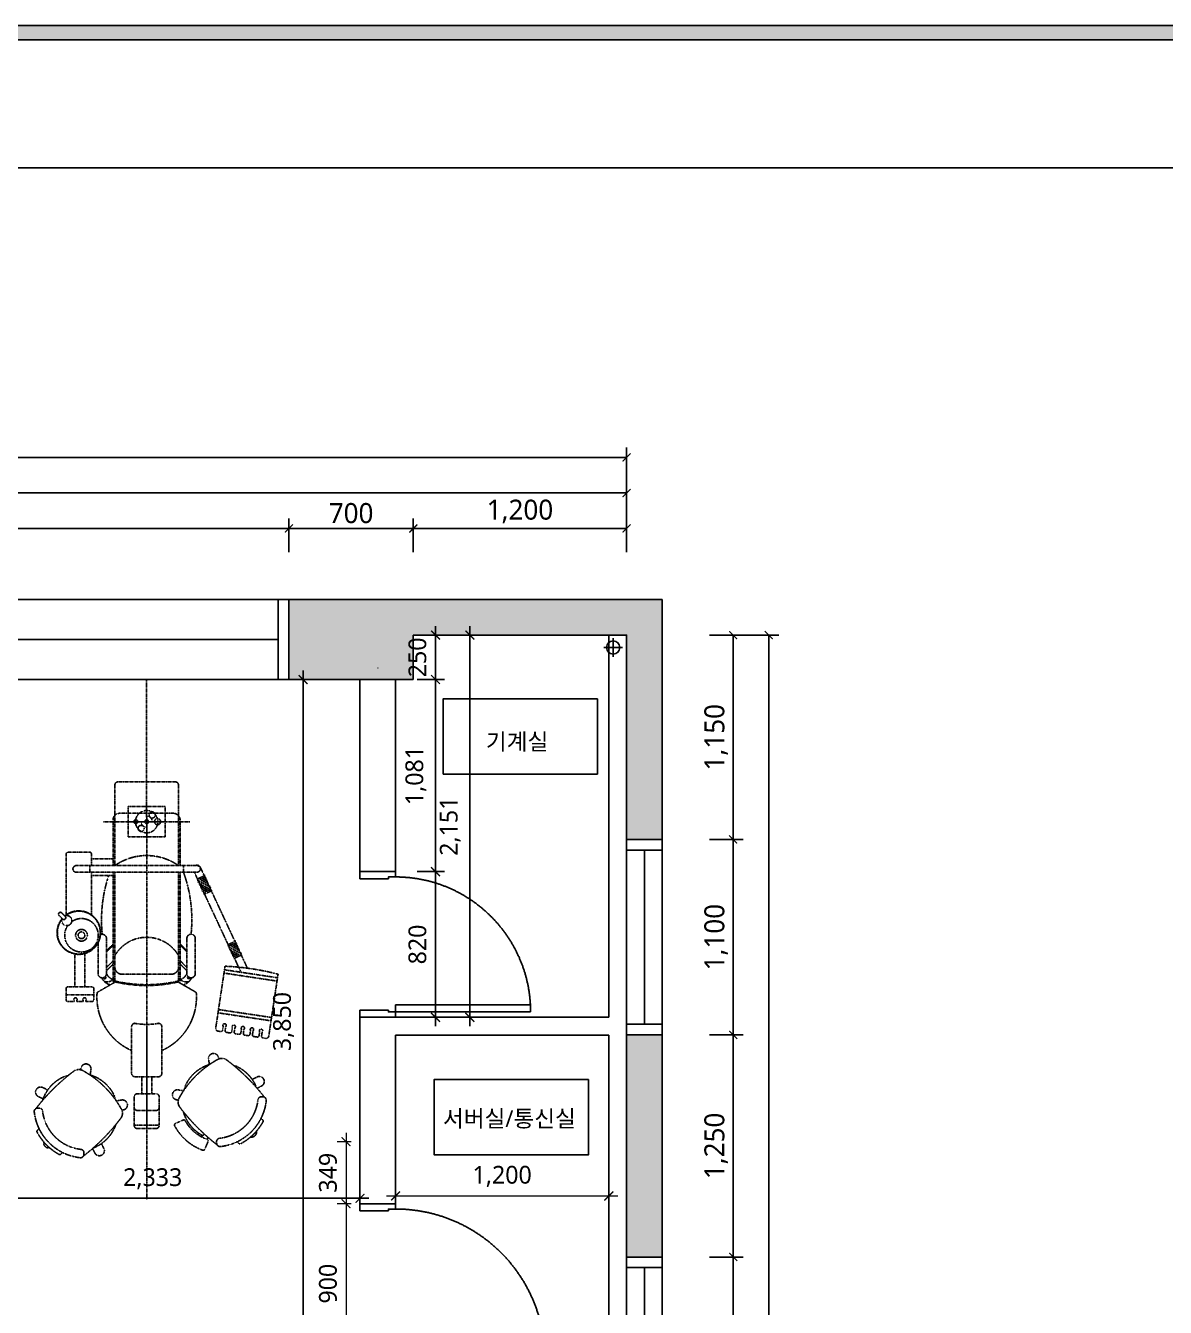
# Model space of a CAD drawing. Header units: metres. Extents: x 11578468 to 47831421, y -58341524 to -14256839.
# Drawn here: x 23884746 to 23891159, y -29081476 to -29074262 of the extents above; entities that cross this region are included whole.
import ezdxf
from ezdxf.enums import TextEntityAlignment as Align

# ---------------------------------------------------------------- set-up
doc = ezdxf.new("R2010")
doc.units = ezdxf.units.M
doc.header["$LTSCALE"] = 50
doc.header["$MEASUREMENT"] = 0
doc.linetypes.add('CENTER2', pattern=[28.575, 19.05, -3.175, 3.175, -3.175])
doc.linetypes.add('CENTERX2', pattern=[4, 2.5, -0.5, 0.5, -0.5])
doc.layers.get('0').update_dxf_attribs({"linetype": 'CONTINUOUS'})
doc.layers.get('DEFPOINTS').update_dxf_attribs({"linetype": 'CONTINUOUS'})
for name, color, linetype in [('0-ELC TEXT', 7, 'CONTINUOUS'), ('3.기호.계단선', 30, 'CONTINUOUS'), ('FORM(YOURNAME)-1', 1, 'CONTINUOUS'), ('FORM(YOURNAME)-11', 1, 'CONTINUOUS'), ('TEX', 7, 'CONTINUOUS'), ('wall', 3, 'CONTINUOUS'), ('WIN', 4, 'CONTINUOUS'), ('家具', 251, 'CONTINUOUS')]:
    doc.layers.add(name, color=color, linetype=linetype)
for name, color, linetype, lineweight in [('DIM', 7, 'CONTINUOUS', 15), ('ha', 8, 'CONTINUOUS', 5), ('wall2', 3, 'CONTINUOUS', 25)]:
    doc.layers.add(name, color=color, linetype=linetype, lineweight=lineweight)
doc.styles.add('HY 울릉도 L', font='malgun.ttf')
doc.styles.add('N 맑은고딕', font='malgun.ttf')
doc.styles.add('YOURNAME', font='malgun.ttf')
doc.styles.add('맑은 고딕', font='malgun.ttf')
doc.dimstyles.new('JJ IN 45', dxfattribs={"dimscale": 45, "dimtxt": 2.5, "dimasz": 1, "dimexe": 1.25, "dimexo": 1.5, "dimtad": 1, "dimdec": 6, "dimlunit": 6, "dimtxsty": 'N 맑은고딕', "dimblk": 'ARCHTICK', "dimcen": 2.5, "dimclrd": 256, "dimclre": 256, "dimclrt": 256, "dimadec": 0, "dimazin": 0, "dimtfac": 1, "dimtdec": 6, "dimtix": 1, "dimtmove": 0, "dimatfit": 3, "dimldrblk": 'ARCHTICK', "dimfxl": 1, "dimarcsym": 0})
doc.dimstyles.new('사본 50', dxfattribs={"dimscale": 50, "dimtxt": 2, "dimasz": 1, "dimexe": 1, "dimexo": 1, "dimgap": 1, "dimtad": 1, "dimdec": 0, "dimrnd": 0.05, "dimdsep": 46, "dimlunit": 6, "dimtxsty": 'HY 울릉도 L', "dimblk": 'ARCHTICK', "dimcen": 2.5, "dimdle": 1, "dimclrd": 133, "dimclre": 133, "dimclrt": 30, "dimadec": 0, "dimazin": 0, "dimtfac": 1, "dimtdec": 0, "dimtix": 1, "dimtmove": 2, "dimatfit": 3, "dimldrblk": 'ARCHTICK', "dimfxl": 1, "dimlwd": -1, "dimlwe": -1, "dimarcsym": 0})

# ---------------------------------------------------------------- blocks, each defined once
blk = doc.blocks.new('*U358')
at = {"layer": 'WIN', "linetype": 'Continuous'}
blk.add_line((60, -25), (7040, -25), dxfattribs=at)
for points in [[(0, -250), (7100, -250), (7100, 200), (0, 200)], [(0, -250), (60, -250), (60, 200), (0, 200)], [(7100, -250), (7040, -250), (7040, 200), (7100, 200)]]:
    blk.add_lwpolyline(points, close=True, dxfattribs=at)
blk = doc.blocks.new('*U1962')
at = {"layer": 'WIN', "linetype": 'Continuous'}
blk.add_line((60, 100), (1040, 100), dxfattribs=at)
for points in [[(0, 0), (1100, 0), (1100, 200), (0, 200)], [(0, 0), (60, 0), (60, 200), (0, 200)], [(1100, 0), (1040, 0), (1040, 200), (1100, 200)]]:
    blk.add_lwpolyline(points, close=True, dxfattribs=at)
blk = doc.blocks.new('*U1960')
at = {"layer": 'WIN', "linetype": 'Continuous'}
blk.add_line((60, 100), (1140, 100), dxfattribs=at)
for points in [[(0, 0), (1200, 0), (1200, 200), (0, 200)], [(0, 0), (60, 0), (60, 200), (0, 200)], [(1200, 0), (1140, 0), (1140, 200), (1200, 200)]]:
    blk.add_lwpolyline(points, close=True, dxfattribs=at)
blk = doc.blocks.new('_ArchTick')
at = {"color": 0, "linetype": 'ByBlock', "const_width": 0.15}
blk.add_lwpolyline([(-0.5, -0.5), (0.5, 0.5)], dxfattribs=at)
blk = doc.blocks.new('*D385')
at = {"layer": 'DEFPOINTS', "color": 0, "transparency": 16777216}
for p in [(23746102, -29128457), (23746102, -29129607), (23746302, -29129607)]:
    blk.add_point(p, dxfattribs=at)
at = {"layer": 'DIM', "lineweight": -2, "transparency": 16777216}
for p, q in [((23746169.5, -29128457), (23746358.3, -29128457)), ((23746302, -29128457), (23746302, -29129607)), ((23746169.5, -29129607), (23746358.3, -29129607))]:
    blk.add_line(p, q, dxfattribs=at)
at = {"layer": 'DIM', "lineweight": -2, "transparency": 16777216, "xscale": 45, "yscale": 45, "zscale": 45}
for p, rotation in [((23746302, -29128457), 90), ((23746302, -29129607), 270)]:
    blk.add_blockref('_ArchTick', p, dxfattribs=dict(at, rotation=rotation))
at = {"layer": 'DIM', "transparency": 16777216, "insert": (23746206, -29129032), "char_height": 112.5, "attachment_point": 5, "rotation": 90, "style": 'N 맑은고딕'}
blk.add_mtext('1,150', dxfattribs=at)
blk = doc.blocks.new('*D386')
at = {"layer": 'DEFPOINTS', "color": 0, "transparency": 16777216}
for p in [(23746102, -29129607), (23746102, -29130707), (23746302, -29130707)]:
    blk.add_point(p, dxfattribs=at)
at = {"layer": 'DIM', "lineweight": -2, "transparency": 16777216}
for p, q in [((23746169.5, -29129607), (23746358.3, -29129607)), ((23746302, -29129607), (23746302, -29130707)), ((23746169.5, -29130707), (23746358.3, -29130707))]:
    blk.add_line(p, q, dxfattribs=at)
at = {"layer": 'DIM', "lineweight": -2, "transparency": 16777216, "xscale": 45, "yscale": 45, "zscale": 45}
for p, rotation in [((23746302, -29129607), 90), ((23746302, -29130707), 270)]:
    blk.add_blockref('_ArchTick', p, dxfattribs=dict(at, rotation=rotation))
at = {"layer": 'DIM', "transparency": 16777216, "insert": (23746206, -29130157), "char_height": 112.5, "attachment_point": 5, "rotation": 90, "style": 'N 맑은고딕'}
blk.add_mtext('1,100', dxfattribs=at)
blk = doc.blocks.new('*D387')
at = {"layer": 'DEFPOINTS', "color": 0, "transparency": 16777216}
for p in [(23746102, -29130707), (23746102, -29131957), (23746302, -29131957)]:
    blk.add_point(p, dxfattribs=at)
at = {"layer": 'DIM', "lineweight": -2, "transparency": 16777216}
for p, q in [((23746169.5, -29130707), (23746358.3, -29130707)), ((23746302, -29130707), (23746302, -29131957)), ((23746169.5, -29131957), (23746358.3, -29131957))]:
    blk.add_line(p, q, dxfattribs=at)
at = {"layer": 'DIM', "lineweight": -2, "transparency": 16777216, "xscale": 45, "yscale": 45, "zscale": 45}
for p, rotation in [((23746302, -29130707), 90), ((23746302, -29131957), 270)]:
    blk.add_blockref('_ArchTick', p, dxfattribs=dict(at, rotation=rotation))
at = {"layer": 'DIM', "transparency": 16777216, "insert": (23746206, -29131332), "char_height": 112.5, "attachment_point": 5, "rotation": 90, "style": 'N 맑은고딕'}
blk.add_mtext('1,250', dxfattribs=at)
blk = doc.blocks.new('*D388')
at = {"layer": 'DEFPOINTS', "color": 0, "transparency": 16777216}
for p in [(23746102, -29131957), (23746102, -29133157), (23746302, -29133157)]:
    blk.add_point(p, dxfattribs=at)
at = {"layer": 'DIM', "lineweight": -2, "transparency": 16777216}
for p, q in [((23746169.5, -29131957), (23746358.3, -29131957)), ((23746302, -29131957), (23746302, -29133157)), ((23746169.5, -29133157), (23746358.3, -29133157))]:
    blk.add_line(p, q, dxfattribs=at)
at = {"layer": 'DIM', "lineweight": -2, "transparency": 16777216, "xscale": 45, "yscale": 45, "zscale": 45}
for p, rotation in [((23746302, -29131957), 90), ((23746302, -29133157), 270)]:
    blk.add_blockref('_ArchTick', p, dxfattribs=dict(at, rotation=rotation))
at = {"layer": 'DIM', "transparency": 16777216, "insert": (23746206, -29132557), "char_height": 112.5, "attachment_point": 5, "rotation": 90, "style": 'N 맑은고딕'}
blk.add_mtext('1,200', dxfattribs=at)
blk = doc.blocks.new('*D394')
at = {"layer": 'DEFPOINTS', "color": 0, "transparency": 16777216}
for p in [(23746102, -29128457), (23746502, -29128457), (23746102, -29144457)]:
    blk.add_point(p, dxfattribs=at)
at = {"layer": 'DIM', "lineweight": -2, "transparency": 16777216}
for p, q in [((23746169.5, -29128457), (23746558.3, -29128457)), ((23746502, -29144457), (23746502, -29128457)), ((23746169.5, -29144457), (23746558.3, -29144457))]:
    blk.add_line(p, q, dxfattribs=at)
at = {"layer": 'DIM', "lineweight": -2, "transparency": 16777216, "xscale": 45, "yscale": 45, "zscale": 45}
for p, rotation in [((23746502, -29128457), 90), ((23746502, -29144457), 270)]:
    blk.add_blockref('_ArchTick', p, dxfattribs=dict(at, rotation=rotation))
at = {"layer": 'DIM', "transparency": 16777216, "insert": (23746406, -29136457), "char_height": 112.5, "attachment_point": 5, "rotation": 90, "style": 'N 맑은고딕'}
blk.add_mtext('16,000', dxfattribs=at)
blk = doc.blocks.new('*D400')
at = {"layer": 'DEFPOINTS', "color": 0, "transparency": 16777216}
for p in [(23743802, -29127857), (23736702, -29128057), (23743802, -29128057)]:
    blk.add_point(p, dxfattribs=at)
at = {"layer": 'DIM', "lineweight": -2, "transparency": 16777216}
for p, q in [((23736702, -29127989.5), (23736702, -29127800.8)), ((23736702, -29127857), (23743802, -29127857)), ((23743802, -29127989.5), (23743802, -29127800.8))]:
    blk.add_line(p, q, dxfattribs=at)
at = {"layer": 'DIM', "lineweight": -2, "transparency": 16777216, "xscale": 45, "yscale": 45, "zscale": 45, "rotation": 180}
blk.add_blockref('_ArchTick', (23736702, -29127857), dxfattribs=at)
at = {"layer": 'DIM', "lineweight": -2, "transparency": 16777216, "xscale": 45, "yscale": 45, "zscale": 45}
blk.add_blockref('_ArchTick', (23743802, -29127857), dxfattribs=at)
at = {"layer": 'DIM', "transparency": 16777216, "insert": (23740252, -29127761), "char_height": 112.5, "attachment_point": 5, "style": 'N 맑은고딕'}
blk.add_mtext('7,100', dxfattribs=at)
blk = doc.blocks.new('*D401')
at = {"layer": 'DEFPOINTS', "color": 0, "transparency": 16777216}
for p in [(23744502, -29127857), (23743802, -29128057), (23744502, -29128057)]:
    blk.add_point(p, dxfattribs=at)
at = {"layer": 'DIM', "lineweight": -2, "transparency": 16777216}
for p, q in [((23743802, -29127989.5), (23743802, -29127800.8)), ((23743802, -29127857), (23744502, -29127857)), ((23744502, -29127989.5), (23744502, -29127800.8))]:
    blk.add_line(p, q, dxfattribs=at)
at = {"layer": 'DIM', "lineweight": -2, "transparency": 16777216, "xscale": 45, "yscale": 45, "zscale": 45, "rotation": 180}
blk.add_blockref('_ArchTick', (23743802, -29127857), dxfattribs=at)
at = {"layer": 'DIM', "lineweight": -2, "transparency": 16777216, "xscale": 45, "yscale": 45, "zscale": 45}
blk.add_blockref('_ArchTick', (23744502, -29127857), dxfattribs=at)
at = {"layer": 'DIM', "transparency": 16777216, "insert": (23744152, -29127770.8), "char_height": 112.5, "attachment_point": 5, "style": 'N 맑은고딕'}
blk.add_mtext('700', dxfattribs=at)
blk = doc.blocks.new('*D402')
at = {"layer": 'DEFPOINTS', "color": 0, "transparency": 16777216}
for p in [(23745702, -29127857), (23744502, -29128057), (23745702, -29128057)]:
    blk.add_point(p, dxfattribs=at)
at = {"layer": 'DIM', "lineweight": -2, "transparency": 16777216}
for p, q in [((23744502, -29127989.5), (23744502, -29127800.8)), ((23744502, -29127857), (23745702, -29127857)), ((23745702, -29127989.5), (23745702, -29127800.8))]:
    blk.add_line(p, q, dxfattribs=at)
at = {"layer": 'DIM', "lineweight": -2, "transparency": 16777216, "xscale": 45, "yscale": 45, "zscale": 45, "rotation": 180}
blk.add_blockref('_ArchTick', (23744502, -29127857), dxfattribs=at)
at = {"layer": 'DIM', "lineweight": -2, "transparency": 16777216, "xscale": 45, "yscale": 45, "zscale": 45}
blk.add_blockref('_ArchTick', (23745702, -29127857), dxfattribs=at)
at = {"layer": 'DIM', "transparency": 16777216, "insert": (23745102, -29127761), "char_height": 112.5, "attachment_point": 5, "style": 'N 맑은고딕'}
blk.add_mtext('1,200', dxfattribs=at)
blk = doc.blocks.new('*D403')
at = {"layer": 'DEFPOINTS', "color": 0, "transparency": 16777216}
for p in [(23736702, -29127657), (23736702, -29128057), (23745702, -29128057)]:
    blk.add_point(p, dxfattribs=at)
at = {"layer": 'DIM', "lineweight": -2, "transparency": 16777216}
for p, q in [((23736702, -29127989.5), (23736702, -29127600.8)), ((23745702, -29127989.5), (23745702, -29127600.8)), ((23745702, -29127657), (23736702, -29127657))]:
    blk.add_line(p, q, dxfattribs=at)
at = {"layer": 'DIM', "lineweight": -2, "transparency": 16777216, "xscale": 45, "yscale": 45, "zscale": 45, "rotation": 180}
blk.add_blockref('_ArchTick', (23736702, -29127657), dxfattribs=at)
at = {"layer": 'DIM', "lineweight": -2, "transparency": 16777216, "xscale": 45, "yscale": 45, "zscale": 45}
blk.add_blockref('_ArchTick', (23745702, -29127657), dxfattribs=at)
at = {"layer": 'DIM', "transparency": 16777216, "insert": (23741202, -29127561.3), "char_height": 112.5, "attachment_point": 5, "style": 'N 맑은고딕'}
blk.add_mtext('9,000', dxfattribs=at)
blk = doc.blocks.new('*D406')
at = {"layer": 'DEFPOINTS', "color": 0, "transparency": 16777216}
for p in [(23745702, -29127457), (23728502, -29128057), (23745702, -29128057)]:
    blk.add_point(p, dxfattribs=at)
at = {"layer": 'DIM', "lineweight": -2, "transparency": 16777216}
for p, q in [((23728502, -29127989.5), (23728502, -29127400.8)), ((23745702, -29127989.5), (23745702, -29127400.8)), ((23728502, -29127457), (23745702, -29127457))]:
    blk.add_line(p, q, dxfattribs=at)
at = {"layer": 'DIM', "lineweight": -2, "transparency": 16777216, "xscale": 45, "yscale": 45, "zscale": 45, "rotation": 180}
blk.add_blockref('_ArchTick', (23728502, -29127457), dxfattribs=at)
at = {"layer": 'DIM', "lineweight": -2, "transparency": 16777216, "xscale": 45, "yscale": 45, "zscale": 45}
blk.add_blockref('_ArchTick', (23745702, -29127457), dxfattribs=at)
at = {"layer": 'DIM', "transparency": 16777216, "insert": (23737102, -29127361), "char_height": 112.5, "attachment_point": 5, "style": 'N 맑은고딕'}
blk.add_mtext('17,200', dxfattribs=at)
blk = doc.blocks.new('FORM-ELEVATION')
at = {"layer": 'FORM(YOURNAME)-11'}
h = blk.add_hatch(color=256, dxfattribs=at)
h.dxf.hatch_style = 1
h.paths.add_polyline_path([(-10309, 35708), (71691, 35708), (71691, 35508), (-10309, 35508)])
h.paths.add_polyline_path([(-10309, -21492), (71691, -21492), (71691, -21692), (-10309, -21692)])
at = {"layer": 'DEFPOINTS', "color": 158}
blk.add_lwpolyline([(-10309, -21692), (71691, -21692), (71691, 35708), (-10309, 35708)], close=True, dxfattribs=at)
at = {"layer": 'DEFPOINTS'}
blk.add_lwpolyline([(-8309, 33708), (61071, 33708), (61071, -19692), (-8309, -19692)], close=True, dxfattribs=at)
at = {"layer": 'FORM(YOURNAME)-11'}
blk.add_lwpolyline([(-10309, 35708), (71691, 35708), (71691, 35508), (-10309, 35508)], close=True, dxfattribs=at)
at = {"layer": 'FORM(YOURNAME)-11', "color": 3, "style": 'YOURNAME'}
for tag, height, p in [('1', 451, (71041, -1219)), ('2', 451, (71041, -1863)), ('3', 451, (71041, -3150)), ('4', 451, (71041, -5081)), ('5', 515, (71041, -7398)), ('6', 515, (71041, -9650)), ('7', 515, (71041, -11903)), ('8', 515, (71041, -14155)), ('9', 515, (71041, -16408)), ('10', 515, (66791, -18596)), ('11', 515, (71041, -18660)), ('12', 515, (66791, -20848)), ('13', 515, (71041, -20848))]:
    blk.add_attdef(tag, text='', height=height, dxfattribs=at).set_placement(p, align=Align.MIDDLE_RIGHT)
blk = doc.blocks.new('rtyutut')
at = {"layer": '家具', "linetype": 'CENTERX2', "ltscale": 0.01}
for p, q in [((425185.6, -946947.7), (425230.6, -946649.4)), ((425204.2, -946950.5), (425249.2, -946652.2)), ((425560, -946699), (425210.5, -946646.3)), ((425409.3, -946981.4), (425454.3, -946683.1)), ((425428, -946984.2), (425472.9, -946685.9)), ((425536.5, -946736), (425558.3, -946739.3)), ((425536.5, -946736), (425540.2, -946736.5)), ((425569.1, -946731.4), (425571.6, -946714.4)), ((425901.3, -946730.7), (425900.9, -946740.2)), ((426021.3, -946742.2), (426030.4, -946733.1)), ((425526.7, -946801.3), (425530.3, -946801.8)), ((425526.7, -946801.3), (425548.5, -946804.6)), ((425528.8, -946787.3), (425532.4, -946787.8)), ((425528.8, -946787.3), (425550.6, -946790.6)), ((425534.4, -946750), (425556.2, -946753.3)), ((425534.4, -946750), (425538, -946750.5)), ((425561.3, -946782.7), (425564.2, -946764)), ((425789.2, -946765.2), (425803, -946792)), ((425839.5, -946739.3), (425851.3, -946762.1)), ((425177.3, -946818.5), (424609, -947083.5)), ((425195.2, -946857), (424636.8, -947117.4)), ((425054.5, -946927.8), (425032.6, -946880.8)), ((425063.1, -946923.8), (425041.1, -946876.8)), ((425071.6, -946919.8), (425049.7, -946872.8)), ((425080.1, -946915.8), (425058.2, -946868.8)), ((425088.7, -946911.9), (425066.8, -946864.9)), ((425097.2, -946907.9), (425075.3, -946860.9)), ((425105.8, -946903.9), (425083.9, -946856.9)), ((425114.3, -946899.9), (425092.4, -946852.9)), ((425122.9, -946895.9), (425101, -946848.9)), ((425519, -946852.5), (425522.6, -946853.1)), ((425519, -946852.5), (425540.8, -946855.8)), ((425521.1, -946838.6), (425524.7, -946839.1)), ((425521.1, -946838.6), (425542.9, -946841.9)), ((425545.9, -946885.2), (425548.7, -946866.6)), ((425553.6, -946833.9), (425556.4, -946815.3)), ((426153.5, -946876.7), (426162.7, -946867.5)), ((425046, -946931.8), (425024, -946884.8)), ((425165.6, -946944.7), (425515, -946997.4)), ((425503.5, -946955.1), (425507.1, -946955.6)), ((425503.5, -946955.1), (425525.3, -946958.4)), ((425505.6, -946941.1), (425509.2, -946941.7)), ((425505.6, -946941.1), (425527.4, -946944.4)), ((425511.3, -946903.8), (425514.9, -946904.4)), ((425511.3, -946903.8), (425533, -946907.1)), ((425513.4, -946889.8), (425517, -946890.4)), ((425513.4, -946889.8), (425535.1, -946893.1)), ((425538.1, -946936.5), (425541, -946917.9)), ((424744.7, -947072.3), (424722.8, -947025.3)), ((424753.3, -947068.3), (424731.4, -947021.3)), ((424761.8, -947064.3), (424739.9, -947017.3)), ((425530.8, -946985.1), (425533.2, -946969.1)), ((425687.3, -946980.6), (425680.2, -946981.7)), ((426162.6, -946992.1), (426153.2, -946992.5)), ((424676.4, -947104.1), (424654.4, -947057.1)), ((424684.9, -947100.1), (424663, -947053.1)), ((424693.5, -947096.2), (424671.5, -947049.2)), ((424702, -947092.2), (424680.1, -947045.2)), ((424710.5, -947088.2), (424688.6, -947041.2)), ((424719.1, -947084.2), (424697.2, -947037.2)), ((424727.6, -947080.2), (424705.7, -947033.2)), ((424736.2, -947076.2), (424714.3, -947029.2)), ((425719, -947032.7), (425689.3, -947037.6)), ((426114.5, -947096.5), (426106, -947092.2)), ((426126.3, -947076.7), (426111.5, -947061.9)), ((426138.8, -947049.1), (426129.6, -947040)), ((426139.9, -947045.9), (426131.2, -947041.5)), ((426152.5, -947040.6), (426195.9, -947059.2)), ((424352.1, -947142), (424352.1, -947629.2)), ((424599.1, -947102.7), (424599.1, -947781.6)), ((424636.8, -947102.7), (424636.8, -947781.6)), ((425009.3, -947112.2), (425207.3, -947112.2)), ((425009.3, -947159.3), (425207.3, -947159.3)), ((425040.4, -947197), (425078.1, -947159.3)), ((425047.1, -947197), (425084.8, -947159.3)), ((425134.7, -947197), (425172.4, -947159.3)), ((425153.6, -947197), (425191.3, -947159.3)), ((425254.1, -947208.8), (425313.1, -947106.6)), ((424127.7, -947225.3), (424127.7, -947545.9)), ((424146.5, -947206.5), (424314.2, -947206.5)), ((424304.9, -947230.5), (424304.9, -947541)), ((424314.2, -947206.5), (424599.1, -947206.5)), ((424344.5, -947197), (424599.1, -947197)), ((424599.1, -947178.2), (424636.8, -947178.2)), ((424636.8, -947197), (425251.3, -947197)), ((424636.8, -947206.5), (425104.7, -947206.5)), ((425104.7, -947206.5), (425248.7, -947206.5)), ((425210.1, -947240.1), (425210.1, -947531.3)), ((425861.5, -947208.2), (425866, -947178.4)), ((425917.4, -947216.8), (425918.8, -947207.6)), ((426031.6, -947180.5), (426050.3, -947223.9)), ((424436.9, -947281.9), (424267.2, -947281.9)), ((424267.2, -947281.9), (424267.2, -947489.3)), ((424352.1, -947291.3), (424352.1, -947480)), ((424436.9, -947489.3), (424436.9, -947281.9)), ((425768.8, -947300.8), (425505.5, -947300.8)), ((425958.7, -947314.9), (425902.1, -947314.9)), ((425958.7, -947314.9), (426060.6, -947314.9)), ((426060.6, -947314.9), (426060.6, -947456.3)), ((423552.1, -947385.6), (426478.9, -947385.6)), ((424257.7, -947385.6), (424446.4, -947385.6)), ((425502.3, -947385.6), (426059.5, -947385.6)), ((425787.6, -947319.6), (425787.6, -947451.6)), ((425787.6, -947357.3), (425883.3, -947357.3)), ((425883.3, -947333.8), (425883.3, -947437.5)), ((425977.6, -947437.5), (425977.6, -947333.8)), ((426079.5, -947437.5), (426079.5, -947333.8)), ((425787.6, -947413.9), (425883.3, -947413.9)), ((425902.1, -947456.3), (425958.7, -947456.3)), ((425958.7, -947456.3), (426060.6, -947456.3)), ((424267.2, -947489.3), (424436.9, -947489.3)), ((425768.8, -947470.5), (425505.5, -947470.5)), ((425923.3, -947556.9), (425918.5, -947527.1)), ((425975.5, -947525.2), (425974.3, -947518)), ((424146.5, -947564.8), (424312, -947564.8)), ((424312, -947564.8), (424599.1, -947564.8)), ((424336.5, -947574.2), (424599.1, -947574.2)), ((424561.4, -947574.2), (424561.4, -947696.8)), ((424636.8, -947564.8), (425104.7, -947564.8)), ((424636.8, -947574.2), (425251.3, -947574.2)), ((424655.7, -947574.2), (424655.7, -947696.8)), ((425040.4, -947574.2), (425078.1, -947611.9)), ((425047.1, -947574.2), (425084.8, -947611.9)), ((425104.7, -947564.8), (425248.7, -947564.8)), ((425134.7, -947574.2), (425172.4, -947611.9)), ((425153.6, -947574.2), (425191.3, -947611.9)), ((425254.1, -947562.4), (425313.1, -947664.6)), ((425009.3, -947611.9), (425207.3, -947611.9)), ((425033.4, -947659.1), (425207.3, -947659.1)), ((426190.8, -947627.1), (426164, -947640.9)), ((424523.7, -947706.2), (424523.7, -947828.8)), ((424533.1, -947696.8), (424599.1, -947696.8)), ((424599.1, -947706.2), (424636.8, -947706.2)), ((424636.8, -947696.8), (424876.2, -947696.8)), ((425093.8, -947732.8), (425281.3, -947732.8)), ((425281.3, -947692.9), (425281.3, -947829.3)), ((425290.7, -947683.4), (425354.6, -947683.2)), ((425326.3, -947683.3), (425326.8, -947838.6)), ((425358.6, -947728.5), (425362.3, -947728.4)), ((425358.7, -947742.6), (425362.3, -947742.6)), ((425364, -947692.6), (425364.1, -947726.5)), ((425364.2, -947744.5), (425364.3, -947777.1)), ((425747.9, -947699.3), (425777.6, -947703.9)), ((426216.7, -947677.4), (426191.5, -947690.4)), ((426225.3, -947739.1), (426215.9, -947738.8)), ((425096.9, -947789.4), (425281.3, -947789.4)), ((425358.8, -947779), (425362.4, -947779)), ((425358.8, -947793.1), (425362.5, -947793.1)), ((425364.4, -947795), (425364.5, -947828.9)), ((425739.3, -947755.3), (425748.4, -947756.7)), ((424533.1, -947838.2), (424876.2, -947838.2)), ((424885.1, -947844), (424865.1, -947864)), ((424899.8, -947858.7), (424879.7, -947878.7)), ((425290.8, -947838.8), (425355.1, -947838.4)), ((426213.9, -947859.2), (426222.9, -947868.2)), ((425848.4, -947969.5), (425862.2, -947942.7)), ((425898.7, -947995.4), (425912.5, -947968.6)), ((425964, -948000.5), (425963.6, -947991)), ((426079.4, -947991.4), (426088.5, -948000.6))]:
    blk.add_line(p, q, dxfattribs=at)
for centre, radius in [((424352.1, -947324.3), 17.2), ((424352.1, -947385.6), 62.9), ((424314.3, -947354.5), 17.2), ((424352.1, -947385.6), 10.8), ((424352.1, -947446.9), 10.8), ((424389.8, -947416.7), 17.2), ((424991.3, -947752.5), 33), ((424991.3, -947752.5), 18.9)]:
    blk.add_circle(centre, radius, dxfattribs=at)
for centre, radius, start, end in [((426584.6, -947006.1), 1420.4, 165.32787, 177.52206), ((425529.3, -946742.1), 9.43, 39.98277, 302.80201), ((425559.8, -946730), 9.43, 261.38458, 351.42497), ((425557.6, -946712.9), 14.1, 354.07747, 79.98935), ((426595.6, -947616.8), 1130.8, 127.74452, 142.89408), ((425814.4, -946752.3), 28.3, 27.26154, 207.26154), ((425920.1, -946731.5), 18.9, 83.68774, 177.64231), ((425890.1, -947003.3), 292.3, 6.31226, 83.68774), ((426037, -946739.8), 9.43, 60.84732, 135), ((425890.1, -947003.3), 311.2, 28.17646, 60.84732), ((425521.6, -946793.3), 9.43, 39.98277, 302.80201), ((425547.1, -946813.9), 9.43, 351.42497, 81.38458), ((425552, -946781.3), 9.43, 261.38458, 351.42497), ((425554.8, -946762.6), 9.43, 351.42497, 81.38458), ((425926.7, -946970.2), 216.9, 112.58069, 160.91759), ((425919.7, -946741), 18.9, 177.64231, 263.54627), ((425890.1, -947003.3), 245.2, 6.45373, 83.54627), ((426099.2, -946796), 28.3, 348.68025, 100.79535), ((425513.9, -946844.6), 9.43, 39.98277, 302.80201), ((425539.4, -946865.2), 9.43, 351.42497, 81.38458), ((425544.3, -946832.5), 9.43, 261.38458, 351.42497), ((426156, -946860.8), 9.43, 315, 28.17646), ((425498.4, -946947.2), 9.43, 39.98277, 302.80201), ((425506.2, -946895.9), 9.43, 39.98277, 302.80201), ((425528.8, -946935.1), 9.43, 261.38459, 351.42497), ((425531.6, -946916.4), 9.43, 351.42497, 81.38458), ((425536.6, -946883.8), 9.43, 261.38457, 351.42497), ((425731.4, -946963.1), 47.1, 142.89408, 208.79759), ((425516.8, -946983.3), 14.1, 262.86059, 352.86026), ((425523.9, -946967.7), 9.43, 351.42497, 81.38459), ((425684.7, -947009.6), 28.3, 99.26154, 279.26154), ((426173, -946720.4), 551, 208.79759, 241.20241), ((425276.5, -946297.7), 1130.8, 307.10592, 322.25548), ((426152.4, -946973.6), 18.9, 186.45373, 272.35769), ((426161.8, -946973.2), 18.9, 272.35769, 6.31226), ((424618, -947102.7), 21.2, 115, 207.26604), ((424618, -947102.7), 18.9, 90, 180), ((424618, -947102.7), 18.9, 0, 90), ((425926.7, -946970.2), 216.9, 196.72134, 254.08434), ((425926.7, -946970.2), 216.9, 285.58412, 332.67832), ((425926.7, -946970.2), 226.3, 298.81205, 340.41104), ((425926.7, -946970.2), 292.3, 297.89306, 339.79002), ((426148.8, -947049.2), 9.43, 66.68894, 160.41104), ((426192.1, -947067.9), 9.43, 339.79002, 66.68894), ((424904.7, -947924.9), 793.3, 84.13608, 109.73261), ((425009.3, -947135.8), 23.6, 90, 270), ((425207.3, -947135.8), 23.6, 270, 90), ((425177.1, -947220.7), 68.4, 21.36345, 63.76639), ((425229.9, -947149.5), 6.22, 215.42758, 85.87159), ((425203.1, -947195.6), 68.4, 12.06886, 66.20147), ((425207, -947163.4), 46.8, 316.21643, 21.42814), ((425340, -947434), 328.4, 23.9286, 94.69154), ((426040.3, -947176.7), 9.43, 118.81205, 203.31106), ((424146.5, -947225.3), 18.9, 90.00103, 179.99742), ((424345.2, -947237.9), 40.9, 89.0396, 169.48323), ((424854.5, -947385.6), 311.9, 144.94886, 215.05114), ((425210.1, -947385.6), 207.4, 120.27264, 239.72736), ((425169.9, -947247.4), 40.9, 10.31103, 90.9604), ((424487.5, -947385.6), 782, 346.75102, 13.23887), ((424487.5, -947385.6), 786.7, 346.12555, 13.86437), ((425889.4, -947212.5), 28.3, 171.26154, 351.26154), ((425930.3, -947161.9), 47.1, 241.20241, 307.10592), ((426059, -947220.2), 9.43, 203.31106, 297.89306), ((425505.5, -947319.6), 18.9, 90, 180), ((425768.8, -947319.6), 18.9, 0, 90), ((425902.1, -947333.8), 18.9, 90, 180), ((425958.7, -947333.8), 18.9, 0, 90), ((426060.6, -947333.8), 18.9, 0, 90), ((424352.1, -947385.6), 31.5, 90, 180), ((424352.1, -947385.6), 31.5, 270, 0), ((425106.4, -947385.6), 386.6, 349.77841, 10.22159), ((425505.5, -947451.6), 18.9, 180, 270), ((425768.8, -947451.6), 18.9, 270, 0), ((425902.1, -947437.5), 18.9, 180, 270), ((425958.7, -947437.5), 18.9, 270, 0), ((426060.6, -947437.5), 18.9, 270, 0), ((425169.9, -947523.9), 40.9, 269.0396, 349.58675), ((425340, -947337.3), 328.4, 265.30846, 336.0714), ((426235.7, -948010.9), 551, 118.79759, 151.20241), ((425946.4, -947522.6), 28.3, 9.26154, 189.26154), ((425993, -947569.3), 47.1, 52.89408, 118.79759), ((425339.2, -948433.5), 1130.8, 37.74452, 52.89408), ((424146.5, -947545.9), 18.9, 179.99742, 270.00099), ((424340.9, -947538.4), 36.1, 184.11959, 262.95924), ((424904.7, -946846.4), 793.3, 251.7081, 275.86392), ((425177.1, -947550.6), 68.4, 296.23361, 338.63655), ((425203.1, -947575.6), 68.4, 293.79853, 347.92902), ((425207, -947607.8), 46.8, 338.57186, 43.78357), ((425985.9, -947764.5), 216.9, 106.72134, 164.08434), ((425985.9, -947764.5), 216.9, 21.02795, 70.91759), ((424976.3, -947767.5), 122.6, 229.85807, 220.15026), ((424976.3, -947767.5), 120.7, 231.74102, 218.25652), ((424991.3, -947752.5), 94.3, 234.52319, 215.47479), ((425009.3, -947635.5), 23.6, 90, 205.05762), ((425207.3, -947635.5), 23.6, 270, 90), ((425229.9, -947621.8), 6.22, 274.12841, 144.57242), ((426203.8, -947652.2), 28.3, 297.26154, 117.26154), ((424533.1, -947706.2), 9.43, 90, 180), ((425290.7, -947692.9), 9.43, 90.20822, 180), ((425352.4, -947735.5), 9.43, 48.79544, 311.61468), ((425354.6, -947692.6), 9.43, 0.20506, 90.20506), ((425362.3, -947726.6), 1.89, 270.20506, 0.20506), ((425362.3, -947744.5), 1.89, 0.20506, 90.20506), ((425743.6, -947727.3), 28.3, 81.26154, 261.26154), ((425794.1, -947768.1), 47.1, 151.20241, 217.10592), ((426215.1, -947757.6), 18.9, 87.64231, 173.54627), ((426224.5, -947758), 18.9, 353.68774, 87.64231), ((424618, -947781.6), 18.9, 180, 270), ((424618, -947781.6), 18.9, 270, 0), ((424908.8, -947834.9), 28.3, 246.53399, 203.51361), ((425352.6, -947786.1), 9.43, 48.79544, 311.61468), ((425362.4, -947777.1), 1.89, 270.20506, 0.20506), ((425362.5, -947795), 1.89, 0.20506, 90.20506), ((426658.3, -947114.4), 1130.8, 217.10592, 232.25548), ((425952.7, -947727.9), 245.2, 276.45373, 353.54627), ((425952.7, -947727.9), 292.3, 276.31226, 353.68774), ((424533.1, -947828.8), 9.43, 180, 270), ((424872.4, -947871.4), 10.4, 135, 315), ((424892.4, -947851.4), 10.4, 315, 135), ((425290.7, -947829.3), 9.43, 180, 270.30046), ((425355.1, -947829), 9.43, 270.30362, 0.30362), ((425985.9, -947764.5), 216.9, 195.58412, 252.4806), ((425952.7, -947727.9), 311.2, 298.17646, 330.84732), ((426216.2, -947874.9), 9.43, 330.84732, 45), ((426160, -947937.1), 28.3, 258.68025, 10.79535), ((425873.6, -947982.5), 28.3, 152.73846, 332.73846), ((425982.4, -947990.3), 18.9, 96.45373, 182.35769), ((425982.8, -947999.7), 18.9, 182.35769, 276.31226), ((426095.2, -947993.9), 9.43, 225, 298.17646)]:
    blk.add_arc(centre, radius, start, end, dxfattribs=at)
blk = doc.blocks.new('*U1183')
at = {"layer": 'WIN', "linetype": 'Continuous', "transparency": 33554687}
for points in [[(30, 960), (30, 200), (70, 200), (70, 960)], [(0, 200), (0, 0), (40, 0), (40, 160), (30, 160), (30, 200)], [(820, 200), (820, 0), (780, 0), (780, 160), (790, 160), (790, 200)]]:
    blk.add_lwpolyline(points, close=True, dxfattribs=at)
at = {"layer": 'WIN', "linetype": 'CENTER2', "ltscale": 20, "transparency": 33554687}
blk.add_arc((30, 200), 760, 0, 90, dxfattribs=at)
blk = doc.blocks.new('*D2157')
at = {"layer": 'DEFPOINTS', "color": 0}
for p in [(23886627.7, -29077942.3), (23886307.8, -29081792.3), (23886627.7, -29081792.3)]:
    blk.add_point(p, dxfattribs=at)
at = {"layer": 'wall', "color": 133, "ltscale": 10}
for p, q in [((23886577.7, -29077942.3), (23886257.8, -29077942.3)), ((23886307.8, -29077892.3), (23886307.8, -29081842.3)), ((23886577.7, -29081792.3), (23886257.8, -29081792.3))]:
    blk.add_line(p, q, dxfattribs=at)
at = {"layer": 'wall', "color": 133, "xscale": 50, "yscale": 50, "zscale": 50}
for p, rotation in [((23886307.8, -29077942.3), 90), ((23886307.8, -29081792.3), 270)]:
    blk.add_blockref('_ArchTick', p, dxfattribs=dict(at, rotation=rotation))
at = {"layer": 'wall', "color": 30, "ltscale": 10, "insert": (23886197.7, -29079867.3), "char_height": 100, "attachment_point": 5, "rotation": 90, "style": 'HY 울릉도 L'}
blk.add_mtext('3,850', dxfattribs=at)
blk = doc.blocks.new('*U1094')
at = {"layer": 'WIN', "linetype": 'Continuous', "transparency": 33554687}
for points in [[(30, 1040), (30, 200), (70, 200), (70, 1040)], [(0, 200), (0, 0), (40, 0), (40, 160), (30, 160), (30, 200)], [(900, 200), (900, 0), (860, 0), (860, 160), (870, 160), (870, 200)]]:
    blk.add_lwpolyline(points, close=True, dxfattribs=at)
at = {"layer": 'WIN', "linetype": 'CENTER2', "ltscale": 20, "transparency": 33554687}
blk.add_arc((30, 200), 840, 0, 90, dxfattribs=at)
blk = doc.blocks.new('*D2161')
at = {"layer": 'DEFPOINTS', "color": 0}
for p in [(23886900.2, -29077942.3), (23886900.2, -29079023.3), (23887052.7, -29079023.3)]:
    blk.add_point(p, dxfattribs=at)
at = {"layer": 'wall', "color": 133, "ltscale": 10}
for p, q in [((23886950.2, -29077942.3), (23887102.7, -29077942.3)), ((23887052.7, -29077892.3), (23887052.7, -29079073.3)), ((23886950.2, -29079023.3), (23887102.7, -29079023.3))]:
    blk.add_line(p, q, dxfattribs=at)
at = {"layer": 'wall', "color": 133, "xscale": 50, "yscale": 50, "zscale": 50}
for p, rotation in [((23887052.7, -29077942.3), 90), ((23887052.7, -29079023.3), 270)]:
    blk.add_blockref('_ArchTick', p, dxfattribs=dict(at, rotation=rotation))
at = {"layer": 'wall', "color": 30, "ltscale": 10, "insert": (23886942.4, -29078482.8), "char_height": 100, "attachment_point": 5, "rotation": 90, "style": 'HY 울릉도 L'}
blk.add_mtext('1,081', dxfattribs=at)
blk = doc.blocks.new('*D2162')
at = {"layer": 'DEFPOINTS', "color": 0}
for p in [(23886900.2, -29079023.3), (23886827.7, -29079843.3), (23887052.7, -29079843.3)]:
    blk.add_point(p, dxfattribs=at)
at = {"layer": 'wall', "color": 133, "ltscale": 10}
for p, q in [((23886950.2, -29079023.3), (23887102.7, -29079023.3)), ((23887052.7, -29078973.3), (23887052.7, -29079893.3)), ((23886877.7, -29079843.3), (23887102.7, -29079843.3))]:
    blk.add_line(p, q, dxfattribs=at)
at = {"layer": 'wall', "color": 133, "xscale": 50, "yscale": 50, "zscale": 50}
for p, rotation in [((23887052.7, -29079023.3), 90), ((23887052.7, -29079843.3), 270)]:
    blk.add_blockref('_ArchTick', p, dxfattribs=dict(at, rotation=rotation))
at = {"layer": 'wall', "color": 30, "ltscale": 10, "insert": (23886951.1, -29079433.3), "char_height": 100, "attachment_point": 5, "rotation": 90, "style": 'HY 울릉도 L'}
blk.add_mtext('820', dxfattribs=at)
blk = doc.blocks.new('*D2163')
at = {"layer": 'DEFPOINTS', "color": 0}
for p in [(23886927.7, -29077692.3), (23886927.7, -29077942.3), (23887052.7, -29077942.3)]:
    blk.add_point(p, dxfattribs=at)
at = {"layer": 'wall', "color": 133, "ltscale": 10}
for p, q in [((23887052.7, -29077642.3), (23887052.7, -29077992.3)), ((23886977.7, -29077692.3), (23887102.7, -29077692.3)), ((23886977.7, -29077942.3), (23887102.7, -29077942.3))]:
    blk.add_line(p, q, dxfattribs=at)
at = {"layer": 'wall', "color": 133, "xscale": 50, "yscale": 50, "zscale": 50}
for p, rotation in [((23887052.7, -29077692.3), 270), ((23887052.7, -29077942.3), 90)]:
    blk.add_blockref('_ArchTick', p, dxfattribs=dict(at, rotation=rotation))
at = {"layer": 'wall', "color": 30, "ltscale": 10, "insert": (23886951.1, -29077817.3), "char_height": 100, "attachment_point": 5, "rotation": 90, "style": 'HY 울릉도 L'}
blk.add_mtext('250', dxfattribs=at)
blk = doc.blocks.new('*D2164')
at = {"layer": 'DEFPOINTS', "color": 0}
for p in [(23886927.7, -29077692.3), (23886927.7, -29079843.3), (23887246.1, -29079843.3)]:
    blk.add_point(p, dxfattribs=at)
at = {"layer": 'wall', "color": 133, "ltscale": 10}
for p, q in [((23887246.1, -29077642.3), (23887246.1, -29079893.3)), ((23886977.7, -29077692.3), (23887296.1, -29077692.3)), ((23886977.7, -29079843.3), (23887296.1, -29079843.3))]:
    blk.add_line(p, q, dxfattribs=at)
at = {"layer": 'wall', "color": 133, "xscale": 50, "yscale": 50, "zscale": 50}
for p, rotation in [((23887246.1, -29077692.3), 90), ((23887246.1, -29079843.3), 270)]:
    blk.add_blockref('_ArchTick', p, dxfattribs=dict(at, rotation=rotation))
at = {"layer": 'wall', "color": 30, "ltscale": 10, "insert": (23887135.8, -29078767.8), "char_height": 100, "attachment_point": 5, "rotation": 90, "style": 'HY 울릉도 L'}
blk.add_mtext('2,151', dxfattribs=at)
blk = doc.blocks.new('*D2168')
at = {"layer": 'DEFPOINTS', "color": 0}
for p in [(23886827.7, -29080643.3), (23888027.7, -29080643.3), (23888027.7, -29080848.7)]:
    blk.add_point(p, dxfattribs=at)
at = {"layer": 'DIM', "color": 133, "ltscale": 10}
for p, q in [((23886827.7, -29080693.3), (23886827.7, -29080898.7)), ((23888027.7, -29080693.3), (23888027.7, -29080898.7)), ((23886777.7, -29080848.7), (23888077.7, -29080848.7))]:
    blk.add_line(p, q, dxfattribs=at)
at = {"layer": 'DIM', "color": 133, "xscale": 50, "yscale": 50, "zscale": 50, "rotation": 180}
blk.add_blockref('_ArchTick', (23886827.7, -29080848.7), dxfattribs=at)
at = {"layer": 'DIM', "color": 133, "xscale": 50, "yscale": 50, "zscale": 50}
blk.add_blockref('_ArchTick', (23888027.7, -29080848.7), dxfattribs=at)
at = {"layer": 'DIM', "color": 30, "ltscale": 10, "insert": (23887427.7, -29080738.4), "char_height": 100, "attachment_point": 5, "style": 'HY 울릉도 L'}
blk.add_mtext('1,200', dxfattribs=at)
blk = doc.blocks.new('*D2169')
at = {"layer": 'DEFPOINTS', "color": 0}
for p in [(23886627.7, -29080543.3), (23886549.3, -29080892.3), (23886627.7, -29080892.3)]:
    blk.add_point(p, dxfattribs=at)
at = {"layer": 'DIM', "color": 133, "ltscale": 10}
for p, q in [((23886577.7, -29080543.3), (23886499.3, -29080543.3)), ((23886549.3, -29080493.3), (23886549.3, -29080942.3)), ((23886577.7, -29080892.3), (23886499.3, -29080892.3))]:
    blk.add_line(p, q, dxfattribs=at)
at = {"layer": 'DIM', "color": 133, "xscale": 50, "yscale": 50, "zscale": 50}
for p, rotation in [((23886549.3, -29080543.3), 90), ((23886549.3, -29080892.3), 270)]:
    blk.add_blockref('_ArchTick', p, dxfattribs=dict(at, rotation=rotation))
at = {"layer": 'DIM', "color": 30, "ltscale": 10, "insert": (23886447.6, -29080717.8), "char_height": 100, "attachment_point": 5, "rotation": 90, "style": 'HY 울릉도 L'}
blk.add_mtext('349', dxfattribs=at)
blk = doc.blocks.new('*D2170')
at = {"layer": 'DEFPOINTS', "color": 0}
for p in [(23886627.7, -29080892.3), (23886549.3, -29081792.3), (23886627.7, -29081792.3)]:
    blk.add_point(p, dxfattribs=at)
at = {"layer": 'DIM', "color": 133, "ltscale": 10}
for p, q in [((23886577.7, -29080892.3), (23886499.3, -29080892.3)), ((23886549.3, -29080842.3), (23886549.3, -29081842.3)), ((23886577.7, -29081792.3), (23886499.3, -29081792.3))]:
    blk.add_line(p, q, dxfattribs=at)
at = {"layer": 'DIM', "color": 133, "xscale": 50, "yscale": 50, "zscale": 50}
for p, rotation in [((23886549.3, -29080892.3), 90), ((23886549.3, -29081792.3), 270)]:
    blk.add_blockref('_ArchTick', p, dxfattribs=dict(at, rotation=rotation))
at = {"layer": 'DIM', "color": 30, "ltscale": 10, "insert": (23886447.6, -29081342.3), "char_height": 100, "attachment_point": 5, "rotation": 90, "style": 'HY 울릉도 L'}
blk.add_mtext('900', dxfattribs=at)
blk = doc.blocks.new('*D2181')
at = {"layer": 'DEFPOINTS', "color": 0}
for p in [(23884294.7, -29080626.3), (23886627.7, -29080626.3), (23886627.7, -29080862)]:
    blk.add_point(p, dxfattribs=at)
at = {"layer": 'wall', "color": 133, "ltscale": 10}
for p, q in [((23884294.7, -29080676.3), (23884294.7, -29080912)), ((23886627.7, -29080676.3), (23886627.7, -29080912)), ((23884244.7, -29080862), (23886677.7, -29080862))]:
    blk.add_line(p, q, dxfattribs=at)
at = {"layer": 'wall', "color": 133, "xscale": 50, "yscale": 50, "zscale": 50, "rotation": 180}
blk.add_blockref('_ArchTick', (23884294.7, -29080862), dxfattribs=at)
at = {"layer": 'wall', "color": 133, "xscale": 50, "yscale": 50, "zscale": 50}
blk.add_blockref('_ArchTick', (23886627.7, -29080862), dxfattribs=at)
at = {"layer": 'wall', "color": 30, "ltscale": 10, "insert": (23885461.2, -29080751.9), "char_height": 100, "attachment_point": 5, "style": 'HY 울릉도 L'}
blk.add_mtext('2,333', dxfattribs=at)
blk = doc.blocks.new('sdagdgds')
at = {"layer": 'ha', "transparency": 33554687}
h = blk.add_hatch(color=256, dxfattribs=at)
h.dxf.hatch_style = 1
h.paths.add_polyline_path([(23725502, -29128457), (23728302, -29128457), (23728302, -29132607), (23728502, -29132607), (23728502, -29128257), (23728302, -29128257), (23725302, -29128257), (23725302, -29132557), (23725502, -29132557)])
h.paths.add_polyline_path([(23728502, -29133657), (23728302, -29133657), (23728302, -29133757), (23725502, -29133757), (23725502, -29133657), (23725302, -29133657), (23725302, -29133757), (23724848.0976572, -29133757), (23724752, -29133757), (23724752, -29136507), (23725152, -29136507), (23725152, -29137657), (23725352, -29137657), (23725352, -29137507), (23727752, -29137507), (23727952, -29137507), (23727952, -29137307), (23725352, -29137307), (23725352, -29136507), (23727052, -29136507), (23727052, -29136707), (23727252, -29136707), (23727252, -29136507), (23727252, -29135757), (23727252, -29135707), (23727052, -29135707), (23727052, -29135757), (23727052, -29136307), (23725352, -29136307), (23724952, -29136307), (23724952, -29133957), (23727052, -29133957), (23727052, -29134507), (23727252, -29134507), (23727252, -29133957), (23728502, -29133957)])
h.paths.add_polyline_path([(23727952, -29138607), (23727752, -29138607), (23727752, -29139637), (23725352, -29139637), (23725352, -29139457), (23725152, -29139457), (23725152, -29140057), (23725352, -29140057), (23725352, -29139837), (23727752, -29139837), (23727752, -29139907), (23727952, -29139907), (23727952, -29139837)])
h.paths.add_polyline_path([(23727952, -29141007), (23727752, -29141007), (23727752, -29142007), (23725352, -29142007), (23725352, -29141857), (23725152, -29141857), (23725152, -29144557), (23725652, -29144557), (23725652, -29144657), (23729552, -29144657), (23729552, -29144457), (23725852, -29144457), (23725852, -29144357), (23725352, -29144357), (23725352, -29142207), (23727952, -29142207)])
h.paths.add_polyline_path([(23731552, -29144307), (23730852, -29144307), (23730852, -29144457), (23730732, -29144457), (23730732, -29144657), (23732052, -29144657), (23732052, -29144457), (23731552, -29144457)])
h.paths.add_polyline_path([(23739502, -29144457), (23736702, -29144457), (23736702, -29144307), (23736002, -29144307), (23736002, -29144457), (23733202, -29144457), (23733202, -29144657), (23739502, -29144657)])
h.paths.add_polyline_path([(23745902, -29143307), (23745702, -29143307), (23745702, -29144457), (23744702, -29144457), (23744702, -29144307), (23744002, -29144307), (23744002, -29144457), (23743102, -29144457), (23743102, -29144657), (23745902, -29144657)])
h.paths.add_polyline_path([(23745902, -29133157), (23745702, -29133157), (23745702, -29139657), (23745902, -29139657)])
h.paths.add_polyline_path([(23745902, -29140857), (23745702, -29140857), (23745702, -29142157), (23745902, -29142157)])
h.paths.add_polyline_path([(23744602, -29136307), (23743902, -29136307), (23743902, -29136657), (23744602, -29136657)])
h.paths.add_polyline_path([(23736702, -29136307), (23736002, -29136307), (23736002, -29136657), (23736702, -29136657)])
h.paths.add_polyline_path([(23731602, -29136307), (23730902, -29136307), (23730902, -29136657), (23731602, -29136657)])
h.paths.add_polyline_path([(23745902, -29130707), (23745702, -29130707), (23745702, -29131957), (23745902, -29131957)])
h.paths.add_polyline_path([(23745902, -29128257), (23743802, -29128257), (23743802, -29128457), (23743802, -29128707), (23744502, -29128707), (23744502, -29128457), (23745702, -29128457), (23745702, -29129607), (23745902, -29129607)])
h.paths.add_polyline_path([(23731602, -29128457), (23731602, -29128257), (23730902, -29128257), (23730902, -29130107), (23731102, -29130107), (23731102, -29128707), (23731602, -29128707)])
h.paths.add_polyline_path([(23736702, -29128257), (23736002, -29128257), (23736002, -29128457), (23736002, -29128707), (23736702, -29128707), (23736702, -29128457)])
at = {"layer": 'wall'}
for p, q in [((23743802, -29128257), (23745902, -29128257)), ((23743802, -29128457), (23743802, -29128257)), ((23745902, -29128257), (23745902, -29129607)), ((23743802, -29128707), (23743802, -29128457)), ((23744502, -29128457), (23745702, -29128457)), ((23744502, -29128457), (23744502, -29128707)), ((23744502, -29128457), (23744502, -29128707)), ((23745702, -29128457), (23745702, -29129607)), ((23744502, -29128707), (23743802, -29128707)), ((23745702, -29129607), (23745902, -29129607)), ((23745702, -29130707), (23745702, -29131957)), ((23745702, -29130707), (23745902, -29130707)), ((23745902, -29130707), (23745902, -29131957)), ((23745702, -29131957), (23745902, -29131957))]:
    blk.add_line(p, q, dxfattribs=at)
at = {"layer": 'WIN', "linetype": 'Continuous'}
blk.add_blockref('*U358', (23736702, -29128457), dxfattribs=at)
at = {"layer": 'WIN', "linetype": 'Continuous', "rotation": 270}
for name, p in [('*U1962', (23745702, -29129607)), ('*U1960', (23745702, -29131957))]:
    blk.add_blockref(name, p, dxfattribs=at)
at = {"layer": 'DIM'}
for base, p1, p2, picture, middle in [((23745702, -29127457), (23728502, -29128057), (23745702, -29128057), '*D406', (23737102, -29127361.0081521794)), ((23736702, -29127657), (23745702, -29128057), (23736702, -29128057), '*D403', (23741202, -29127561.3138586991)), ((23743802, -29127857), (23736702, -29128057), (23743802, -29128057), '*D400', (23740252, -29127761.0081521794)), ((23744502, -29127857), (23743802, -29128057), (23744502, -29128057), '*D401', (23744152, -29127770.7525475509)), ((23745702, -29127857), (23744502, -29128057), (23745702, -29128057), '*D402', (23745102, -29127761.0081521794))]:
    dim = blk.add_linear_dim(base=base, p1=p1, p2=p2, dimstyle='JJ IN 45', dxfattribs=at)
    dim.commit()
    dim.dimension.update_dxf_attribs({"geometry": picture, "text_midpoint": middle})
for base, p1, p2, picture, middle in [((23746302.0000000298, -29129607.0000000112), (23746102, -29128457), (23746102, -29129607), '*D385', (23746206.0081521906, -29129032.0000000112)), ((23746502.0000000298, -29128457.0000000112), (23746102, -29144457), (23746102, -29128457), '*D394', (23746406.0081521906, -29136457.0000000112)), ((23746302.0000000298, -29130707.0000000112), (23746102, -29129607), (23746102, -29130707), '*D386', (23746206.0081521906, -29130157.0000000112)), ((23746302.0000000298, -29131957.0000000112), (23746102, -29130707), (23746102, -29131957), '*D387', (23746206.0081521906, -29131332.0000000112)), ((23746302.0000000298, -29133157.0000000112), (23746102, -29131957), (23746102, -29133157), '*D388', (23746206.0081521906, -29132557.0000000112))]:
    dim = blk.add_linear_dim(base=base, p1=p1, p2=p2, angle=90, dimstyle='JJ IN 45', dxfattribs=at)
    dim.commit()
    dim.dimension.update_dxf_attribs({"geometry": picture, "text_midpoint": middle})

msp = doc.modelspace()

# ---------------------------------------------------------------- linework, layer by layer
at = {"ltscale": 30}
for p, q in [((23888052.3, -29077814.3), (23888052.3, -29077709.3)), ((23888104.8, -29077761.8), (23887999.8, -29077761.8))]:
    msp.add_line(p, q, dxfattribs=at)
msp.add_circle((23888052.3, -29077761.8), 37.5, dxfattribs=at)
at = {"layer": 'TEX'}
for points in [[(23887963.2, -29078049.9), (23887096.2, -29078049.9), (23887096.2, -29078474.4), (23887963.2, -29078474.4)], [(23887912.8, -29080193.1), (23887045.8, -29080193.1), (23887045.8, -29080617.6), (23887912.8, -29080617.6)]]:
    msp.add_lwpolyline(points, close=True, dxfattribs=at)
at = {"layer": 'wall', "ltscale": 10}
for p, q in [((23886727.7, -29077878.5), (23886727.7, -29077876.7)), ((23886227.7, -29077942.3), (23886327.7, -29077942.3)), ((23886627.7, -29077982.3), (23886627.7, -29077942.3)), ((23888027.7, -29079843.3), (23888027.7, -29078092.3)), ((23888027.7, -29079843.3), (23886627.7, -29079843.3)), ((23886627.7, -29079943.3), (23886627.7, -29079843.3)), ((23887327.7, -29079943.3), (23886827.7, -29079943.3)), ((23888027.7, -29079943.3), (23887327.7, -29079943.3)), ((23888027.7, -29080915.1), (23888027.7, -29079943.3)), ((23886627.7, -29080892.3), (23886627.7, -29080543.3)), ((23886827.7, -29080892.3), (23886627.7, -29080892.3))]:
    msp.add_line(p, q, dxfattribs=at)
for points in [[(23888027.7, -29079943.3), (23888027.7, -29093542.3), (23888127.7, -29093542.3), (23888127.7, -29077692.3), (23888027.7, -29077692.3), (23888027.7, -29079843.3)], [(23886627.7, -29080543.3), (23886627.7, -29080543.3), (23886627.7, -29079943.3)], [(23886827.7, -29080892.3), (23886827.7, -29079943.3)]]:
    msp.add_lwpolyline(points, dxfattribs=at)
msp.add_lwpolyline([(23886827.7, -29079023.3), (23886627.7, -29079023.3), (23886627.7, -29077942.3), (23886827.7, -29077942.3)], close=True, dxfattribs=at)
at = {"layer": 'wall2'}
for p, q in [((23888027.7, -29077842.3), (23888027.7, -29079843.3)), ((23888027.7, -29079943.3), (23888027.7, -29081942.3))]:
    msp.add_line(p, q, dxfattribs=at)

# ---------------------------------------------------------------- block references
at = {"layer": '3.기호.계단선'}
msp.add_blockref('sdagdgds', (142425.7, 50764.7), dxfattribs=at)
at = {"layer": 'FORM(YOURNAME)-1', "xscale": 0.4, "yscale": 0.4, "zscale": 0.4}
msp.add_blockref('FORM-ELEVATION', (23867053.2, -29088545.2), dxfattribs=at)
at = {"layer": 'WIN', "linetype": 'Continuous', "xscale": -1, "rotation": 270}
for name, p in [('*U1183', (23886627.7, -29079843.3)), ('*U1094', (23886627.7, -29081792.3))]:
    msp.add_blockref(name, p, dxfattribs=at)
at = {"layer": '家具', "color": 251, "true_color": 0x636466, "rotation": 270.0103326021868}
msp.add_blockref('rtyutut', (24832736.4, -28654219.4), dxfattribs=at)

# ---------------------------------------------------------------- texts
at = {"layer": '0-ELC TEXT', "style": '맑은 고딕'}
for s, p in [('기계실', (23887511.7, -29078291.7)), ('서버실/통신실', (23887468.4, -29080413.2))]:
    msp.add_text(s, height=93.33, dxfattribs=at).set_placement(p, align=Align.MIDDLE_CENTER)

# ---------------------------------------------------------------- dimensions: what is measured, and where the dimension line sits
at = {"layer": 'DIM', "ltscale": 10}
for base, p1, p2, picture, middle in [((23886549.3, -29080892.3), (23886627.7, -29080543.3), (23886627.7, -29080892.3), '*D2169', (23886447.6, -29080717.8)), ((23886549.3, -29081792.3), (23886627.7, -29080892.3), (23886627.7, -29081792.3), '*D2170', (23886447.6, -29081342.3))]:
    dim = msp.add_linear_dim(base=base, p1=p1, p2=p2, angle=90, dimstyle='사본 50', dxfattribs=at)
    dim.commit()
    dim.dimension.update_dxf_attribs({"geometry": picture, "text_midpoint": middle})
dim = msp.add_linear_dim(base=(23888027.7, -29080848.7), p1=(23886827.7, -29080643.3), p2=(23888027.7, -29080643.3), dimstyle='사본 50', dxfattribs=at)
dim.commit()
dim.dimension.update_dxf_attribs({"geometry": '*D2168', "text_midpoint": (23887427.7, -29080738.4)})
at = {"layer": 'wall', "ltscale": 10}
for base, p1, p2, picture, middle in [((23887052.7, -29077942.3), (23886927.7, -29077692.3), (23886927.7, -29077942.3), '*D2163', (23886951.1, -29077817.3)), ((23887246.1, -29079843.3), (23886927.7, -29077692.3), (23886927.7, -29079843.3), '*D2164', (23887135.8, -29078767.8)), ((23886307.8, -29081792.3), (23886627.7, -29077942.3), (23886627.7, -29081792.3), '*D2157', (23886197.7, -29079867.3)), ((23887052.7, -29079023.3), (23886900.2, -29077942.3), (23886900.2, -29079023.3), '*D2161', (23886942.4, -29078482.8)), ((23887052.7, -29079843.3), (23886900.2, -29079023.3), (23886827.7, -29079843.3), '*D2162', (23886951.1, -29079433.3))]:
    dim = msp.add_linear_dim(base=base, p1=p1, p2=p2, angle=90, dimstyle='사본 50', dxfattribs=at)
    dim.commit()
    dim.dimension.update_dxf_attribs({"geometry": picture, "text_midpoint": middle})
dim = msp.add_linear_dim(base=(23886627.7, -29080862), p1=(23884294.7, -29080626.3), p2=(23886627.7, -29080626.3), dimstyle='사본 50', dxfattribs=at)
dim.commit()
dim.dimension.update_dxf_attribs({"geometry": '*D2181', "text_midpoint": (23885461.2, -29080751.9)})

doc.saveas('drawing.dxf')
